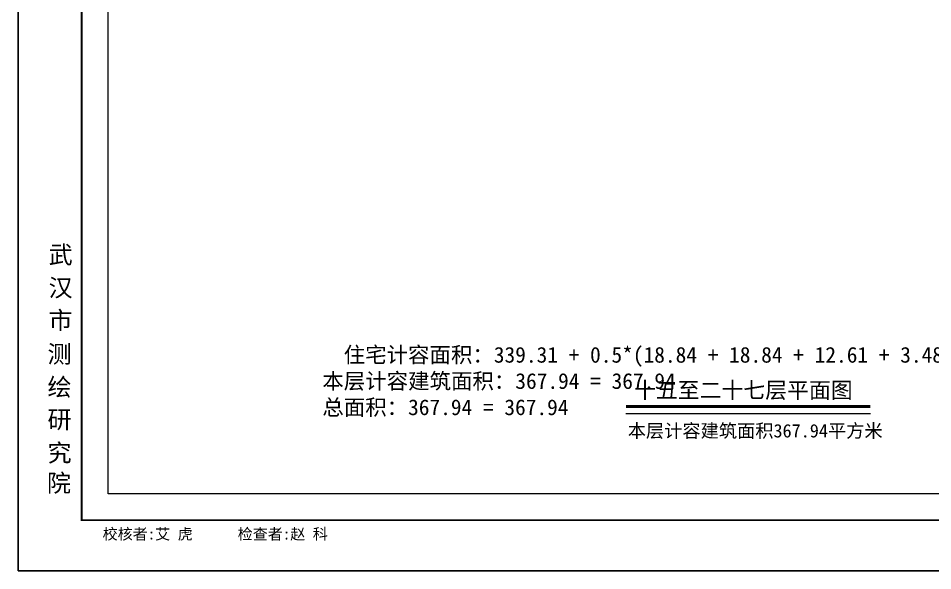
# Model space of a CAD drawing. Extents: x 512858 to 514372, y -232486 to -231710.
# Drawn here: x 513167.7 to 513229.4, y -232383 to -232345.7 of the extents above; entities that cross this region are included whole.
import ezdxf

# ---------------------------------------------------------------- set-up
doc = ezdxf.new("R2010")
doc.units = 0
doc.header["$LTSCALE"] = 1000
doc.layers.add('$计算结果', color=7, linetype='Continuous')
doc.layers.add('楼层注记', color=7, linetype='Continuous')
doc.layers.add('图廓', color=252, linetype='Continuous', lineweight=9)
doc.layers.add('打印图框', color=252, linetype='Continuous', plot=False)
doc.styles.add('dw', font='simhei.ttf')
doc.styles.add('STYLE1', font='stylu.ttf')
doc.styles.add('宋体', font='simsun.ttc', dxfattribs={"width": 0.7, "height": 10})

msp = doc.modelspace()

# ---------------------------------------------------------------- linework, layer by layer
at = {"layer": '图廓', "color": 0, "const_width": 0.119, "elevation": 0}
msp.add_lwpolyline([(513171.944, -232303.069), (513276.744, -232303.069), (513276.744, -232379.585), (513171.944, -232379.585)], close=True, dxfattribs=at)
at = {"layer": '图廓', "color": 0, "elevation": 0}
msp.add_lwpolyline([(513173.73, -232304.855), (513274.958, -232304.855), (513274.958, -232377.799), (513173.73, -232377.799)], close=True, dxfattribs=at)
at = {"layer": '图廓', "color": 7, "const_width": 0.2, "elevation": 0}
msp.add_lwpolyline([(513208.719, -232371.905), (513225.237, -232371.905)], dxfattribs=at)
at = {"layer": '图廓', "color": 7, "elevation": 0}
msp.add_lwpolyline([(513208.719, -232372.394), (513225.237, -232372.394)], dxfattribs=at)
at = {"layer": '打印图框', "color": 6, "ltscale": 0.5, "elevation": 0}
msp.add_lwpolyline([(513167.662, -232382.997), (513280.97, -232382.997), (513280.97, -232298.024), (513167.662, -232298.024)], close=True, dxfattribs=at)

# ---------------------------------------------------------------- texts
at = {"layer": '$计算结果', "insert": (513188.202, -232370.251), "char_height": 1.06217, "width": 72.22768, "attachment_point": 4, "style": 'dw'}
msp.add_mtext('  住宅计容面积：339.31 + 0.5*(18.84 + 18.84 + 12.61 + 3.48 + 3.48) = 367.94\\P本层计容建筑面积：367.94 = 367.94\\P总面积：367.94 = 367.94', dxfattribs=at)
at = {"layer": '图廓', "color": 0, "linetype": 'Continuous', "style": 'STYLE1'}
for s, p in [('武', (513169.71, -232362.26)), ('汉', (513169.71, -232364.491)), ('市', (513169.71, -232366.682)), ('测', (513169.636, -232368.964)), ('绘', (513169.636, -232371.195)), ('研', (513169.636, -232373.385)), ('究', (513169.636, -232375.637)), ('院', (513169.599, -232377.674))]:
    msp.add_text(s, height=1.191, dxfattribs=at).set_placement(p)
at = {"layer": '图廓', "color": 7, "style": 'dw'}
msp.add_text('本层计容建筑面积367.94平方米', height=0.90221, dxfattribs=at).set_placement((513208.838, -232374.001))
at = {"layer": '图廓', "color": 0, "style": '宋体'}
msp.add_text(' 校核者:艾 虎      检查者:赵 科', height=0.74432, dxfattribs=at).set_placement((513172.853, -232380.889))
at = {"layer": '楼层注记', "style": 'dw'}
msp.add_text('十五至二十七层平面图', height=1.0827, dxfattribs=at).set_placement((513209.263, -232371.348))

doc.saveas('drawing.dxf')
